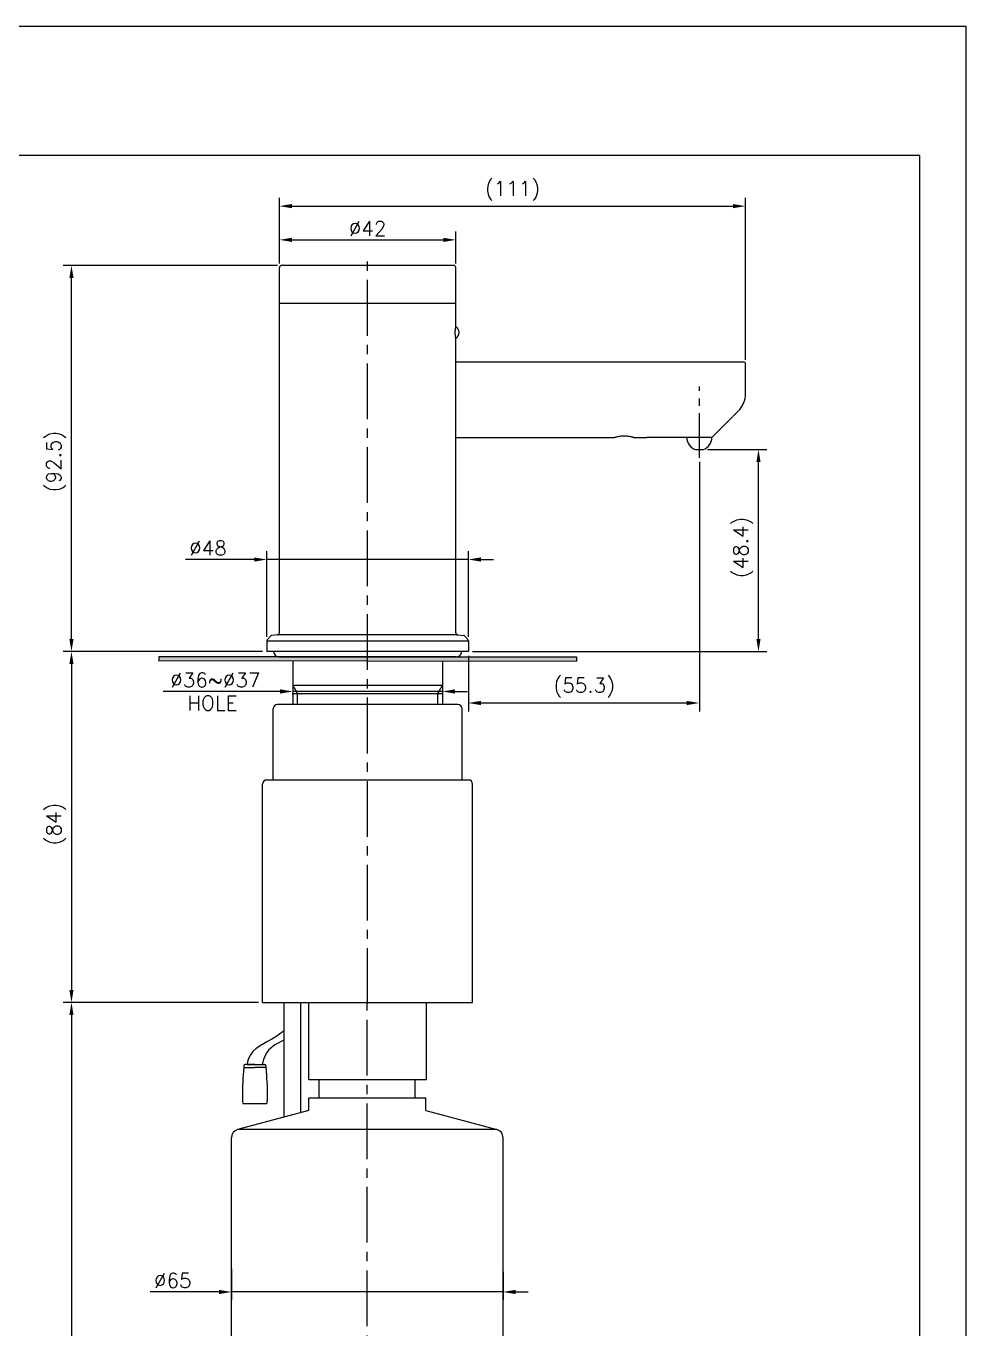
# Model space of a CAD drawing. Extents: x 10151 to 10571, y -5608 to -5014.
# Drawn here: x 10345.6 to 10570.6, y -5325.7 to -5013.7 of the extents above; entities that cross this region are included whole.
import ezdxf

# ---------------------------------------------------------------- set-up
doc = ezdxf.new("R2010")
doc.units = 0
doc.header["$LTSCALE"] = 7
doc.header["$MEASUREMENT"] = 0
doc.linetypes.add('CENTER2', pattern=[28.575, 19.05, -3.175, 3.175, -3.175])
doc.layers.get('0').update_dxf_attribs({"color": 2, "linetype": 'CONTINUOUS'})
doc.layers.get('Defpoints').update_dxf_attribs({"linetype": 'CONTINUOUS'})
for name, color, linetype in [('D', 2, 'CONTINUOUS'), ('DIM', 2, 'CONTINUOUS'), ('DWG', 7, 'CONTINUOUS'), ('중심선', 1, 'CENTER2')]:
    doc.layers.add(name, color=color, linetype=linetype)
doc.styles.add('GHS', font='romans', dxfattribs={"bigfont": 'ghs'})
doc.dimstyles.get("Standard").update_dxf_attribs({"dimtxt": 0.18, "dimasz": 0.18, "dimexe": 0.18, "dimexo": 0.0625, "dimgap": 0.09, "dimtad": 0, "dimtih": 1, "dimtoh": 1, "dimdec": 4, "dimzin": 0, "dimdsep": 46, "dimtxsty": 'Standard', "dimcen": 0.09, "dimadec": 0, "dimazin": 0, "dimtfac": 1, "dimtdec": 4, "dimtofl": 0, "dimtmove": 0, "dimatfit": 3, "dimfxl": 0, "dimtolj": 1, "dimtzin": 0, "dimarcsym": 0})

# ---------------------------------------------------------------- blocks, each defined once
blk = doc.blocks.new('*D0')
at = {"layer": 'D', "ltscale": 0.6}
for p, q in [((10409.43, -5169.54), (10409.43, -5175.07)), ((10445.29, -5169.54), (10445.29, -5175.07)), ((10406.43, -5173.07), (10378.43, -5173.07)), ((10445.29, -5173.07), (10409.43, -5173.07)), ((10448.29, -5173.07), (10451.29, -5173.07))]:
    blk.add_line(p, q, dxfattribs=at)
for points in [[(10406.43, -5172.57), (10406.43, -5173.57), (10409.43, -5173.07)], [(10448.29, -5172.57), (10448.29, -5173.57), (10445.29, -5173.07)]]:
    blk.add_solid(points, dxfattribs=at)
at = {"layer": 'Defpoints', "color": 0, "ltscale": 0.6}
for p in [(10409.43, -5168.54), (10445.29, -5168.54), (10445.29, -5173.07)]:
    blk.add_point(p, dxfattribs=at)
at = {"layer": 'D', "ltscale": 0.6, "insert": (10390.93, -5170.32), "char_height": 3.5, "attachment_point": 5, "style": 'GHS'}
blk.add_mtext('\\A1;%%C36~%%C37', dxfattribs=at)
blk = doc.blocks.new('*D1')
at = {"layer": 'D', "ltscale": 0.6}
for p, q in [((10508.71, -5115.12), (10522.9, -5115.12)), ((10520.9, -5160.51), (10520.9, -5118.12)), ((10452.48, -5163.51), (10522.9, -5163.51))]:
    blk.add_line(p, q, dxfattribs=at)
for points in [[(10520.4, -5118.12), (10521.4, -5118.12), (10520.9, -5115.12)], [(10520.4, -5160.51), (10521.4, -5160.51), (10520.9, -5163.51)]]:
    blk.add_solid(points, dxfattribs=at)
at = {"layer": 'Defpoints', "color": 0, "ltscale": 0.6}
for p in [(10507.71, -5115.12), (10520.9, -5115.12), (10451.48, -5163.51)]:
    blk.add_point(p, dxfattribs=at)
at = {"layer": 'D', "ltscale": 0.6, "insert": (10517.23, -5138.56), "char_height": 3.5, "attachment_point": 5, "rotation": 90, "style": 'GHS'}
blk.add_mtext('\\A1;(48.4)', dxfattribs=at)
blk = doc.blocks.new('*D2')
at = {"layer": 'D', "ltscale": 0.6}
for p, q in [((10506.75, -5118.12), (10506.75, -5177.83)), ((10451.48, -5164.51), (10451.48, -5177.83)), ((10454.48, -5175.83), (10503.75, -5175.83))]:
    blk.add_line(p, q, dxfattribs=at)
for points in [[(10454.48, -5175.33), (10454.48, -5176.33), (10451.48, -5175.83)], [(10503.75, -5175.33), (10503.75, -5176.33), (10506.75, -5175.83)]]:
    blk.add_solid(points, dxfattribs=at)
at = {"layer": 'Defpoints', "color": 0, "ltscale": 0.6}
for p in [(10506.75, -5117.12), (10451.48, -5163.51), (10506.75, -5175.83)]:
    blk.add_point(p, dxfattribs=at)
at = {"layer": 'D', "ltscale": 0.6, "insert": (10479.2, -5172.16), "char_height": 3.5, "attachment_point": 5, "style": 'GHS'}
blk.add_mtext('\\A1;(55.3)', dxfattribs=at)
blk = doc.blocks.new('*D3')
at = {"layer": 'D', "ltscale": 0.6}
for p, q in [((10406.25, -5070.56), (10406.25, -5062.93)), ((10448.46, -5070.56), (10448.46, -5062.93)), ((10409.25, -5064.93), (10445.46, -5064.93))]:
    blk.add_line(p, q, dxfattribs=at)
for points in [[(10409.25, -5064.43), (10409.25, -5065.43), (10406.25, -5064.93)], [(10445.46, -5064.43), (10445.46, -5065.43), (10448.46, -5064.93)]]:
    blk.add_solid(points, dxfattribs=at)
at = {"layer": 'Defpoints', "color": 0, "ltscale": 0.6}
for p in [(10448.46, -5064.93), (10406.25, -5071.56), (10448.46, -5071.56)]:
    blk.add_point(p, dxfattribs=at)
at = {"layer": 'D', "ltscale": 0.6, "insert": (10427.36, -5062.18), "char_height": 3.5, "attachment_point": 5, "style": 'GHS'}
blk.add_mtext('\\A1;%%C42', dxfattribs=at)
blk = doc.blocks.new('*D4')
at = {"layer": 'D', "ltscale": 0.6}
for p, q in [((10405.76, -5071.05), (10354.49, -5071.05)), ((10356.49, -5160.51), (10356.49, -5074.05)), ((10402.24, -5163.51), (10354.49, -5163.51))]:
    blk.add_line(p, q, dxfattribs=at)
for points in [[(10355.99, -5074.05), (10356.99, -5074.05), (10356.49, -5071.05)], [(10355.99, -5160.51), (10356.99, -5160.51), (10356.49, -5163.51)]]:
    blk.add_solid(points, dxfattribs=at)
at = {"layer": 'Defpoints', "color": 0, "ltscale": 0.6}
for p in [(10356.49, -5071.05), (10406.76, -5071.05), (10403.24, -5163.51)]:
    blk.add_point(p, dxfattribs=at)
at = {"layer": 'D', "ltscale": 0.6, "insert": (10352.82, -5117.99), "char_height": 3.5, "attachment_point": 5, "rotation": 90, "style": 'GHS'}
blk.add_mtext('\\A1;(92.5)', dxfattribs=at)
blk = doc.blocks.new('*D5')
at = {"layer": 'D', "ltscale": 0.6}
for p, q in [((10406.25, -5070.56), (10406.25, -5054.85)), ((10409.25, -5056.85), (10514.81, -5056.85)), ((10517.81, -5093.67), (10517.81, -5054.85))]:
    blk.add_line(p, q, dxfattribs=at)
for points in [[(10409.25, -5056.35), (10409.25, -5057.35), (10406.25, -5056.85)], [(10514.81, -5056.35), (10514.81, -5057.35), (10517.81, -5056.85)]]:
    blk.add_solid(points, dxfattribs=at)
at = {"layer": 'Defpoints', "color": 0, "ltscale": 0.6}
for p in [(10517.81, -5056.85), (10406.25, -5071.56), (10517.81, -5094.67)]:
    blk.add_point(p, dxfattribs=at)
at = {"layer": 'D', "ltscale": 0.6, "insert": (10462.03, -5053.18), "char_height": 3.5, "attachment_point": 5, "style": 'GHS'}
blk.add_mtext('\\A1;(111)', dxfattribs=at)
blk = doc.blocks.new('*D7')
at = {"layer": 'D', "ltscale": 0.6}
for p, q in [((10400.24, -5141.47), (10383.74, -5141.47)), ((10403.24, -5159.96), (10403.24, -5139.47)), ((10451.48, -5141.47), (10403.24, -5141.47)), ((10451.48, -5159.96), (10451.48, -5139.47)), ((10454.48, -5141.47), (10457.48, -5141.47))]:
    blk.add_line(p, q, dxfattribs=at)
for points in [[(10400.24, -5140.97), (10400.24, -5141.97), (10403.24, -5141.47)], [(10454.48, -5140.97), (10454.48, -5141.97), (10451.48, -5141.47)]]:
    blk.add_solid(points, dxfattribs=at)
at = {"layer": 'Defpoints', "color": 0, "ltscale": 0.6}
for p in [(10451.48, -5141.47), (10403.24, -5160.96), (10451.48, -5160.96)]:
    blk.add_point(p, dxfattribs=at)
at = {"layer": 'D', "ltscale": 0.6, "insert": (10389.16, -5138.72), "char_height": 3.5, "attachment_point": 5, "style": 'GHS'}
blk.add_mtext('\\A1;%%C48', dxfattribs=at)
blk = doc.blocks.new('*D8')
at = {"layer": 'D', "ltscale": 0.6}
for p, q in [((10401.23, -5247.53), (10354.49, -5247.53)), ((10356.49, -5250.53), (10356.49, -5522.53)), ((10394.45, -5525.53), (10354.49, -5525.53))]:
    blk.add_line(p, q, dxfattribs=at)
for points in [[(10355.99, -5250.53), (10356.99, -5250.53), (10356.49, -5247.53)], [(10355.99, -5522.53), (10356.99, -5522.53), (10356.49, -5525.53)]]:
    blk.add_solid(points, dxfattribs=at)
at = {"layer": 'Defpoints', "color": 0, "ltscale": 0.6}
for p in [(10402.23, -5247.53), (10356.49, -5525.53), (10395.45, -5525.53)]:
    blk.add_point(p, dxfattribs=at)
at = {"layer": 'D', "ltscale": 0.6, "insert": (10352.82, -5394.03), "char_height": 3.5, "attachment_point": 5, "rotation": 90, "style": 'GHS'}
blk.add_mtext('\\A1;(293)', dxfattribs=at)
blk = doc.blocks.new('*D9')
at = {"layer": 'D', "ltscale": 0.6}
for p, q in [((10394.78, -5311.35), (10394.78, -5318.86)), ((10459.78, -5312.05), (10459.78, -5318.86)), ((10391.78, -5316.86), (10375.33, -5316.86)), ((10459.78, -5316.86), (10394.78, -5316.86)), ((10462.78, -5316.86), (10465.78, -5316.86))]:
    blk.add_line(p, q, dxfattribs=at)
for points in [[(10391.78, -5316.36), (10391.78, -5317.36), (10394.78, -5316.86)], [(10462.78, -5316.36), (10462.78, -5317.36), (10459.78, -5316.86)]]:
    blk.add_solid(points, dxfattribs=at)
at = {"layer": 'Defpoints', "color": 0, "ltscale": 0.6}
for p in [(10394.78, -5310.35), (10459.78, -5311.05), (10459.78, -5316.86)]:
    blk.add_point(p, dxfattribs=at)
at = {"layer": 'D', "ltscale": 0.6, "insert": (10380.74, -5314.11), "char_height": 3.5, "attachment_point": 5, "style": 'GHS'}
blk.add_mtext('\\A1;%%C65', dxfattribs=at)
blk = doc.blocks.new('*D6')
at = {"ltscale": 0.6}
for p, q in [((10370.7, -5163.51), (10354.49, -5163.51)), ((10356.49, -5166.51), (10356.49, -5244.53)), ((10401.23, -5247.53), (10354.49, -5247.53))]:
    blk.add_line(p, q, dxfattribs=at)
for points in [[(10355.99, -5166.51), (10356.99, -5166.51), (10356.49, -5163.51)], [(10355.99, -5244.53), (10356.99, -5244.53), (10356.49, -5247.53)]]:
    blk.add_solid(points, dxfattribs=at)
at = {"layer": 'Defpoints', "color": 0, "ltscale": 0.6}
for p in [(10371.7, -5163.51), (10356.49, -5247.53), (10402.23, -5247.53)]:
    blk.add_point(p, dxfattribs=at)
at = {"ltscale": 0.6, "insert": (10352.82, -5204.78), "char_height": 3.5, "attachment_point": 5, "rotation": 90, "style": 'GHS'}
blk.add_mtext('\\A1;(84)', dxfattribs=at)

msp = doc.modelspace()

# ---------------------------------------------------------------- hatches: boundary and pattern name
at = {"ltscale": 0.6}
h = msp.add_hatch(dxfattribs=at)
h.set_pattern_fill('AR-CONC', color=256, scale=0.1)
h.set_pattern_definition([(50, (1543.14924, -204.84193), (0.717260183, -0.062752135), [0.075, -0.825]), (355, (1543.1492, -204.8419), (-0.138751334, 0.752192134), [0.06, -0.66]), (100.4514445, (1543.209, -204.84716), (0.578508847, 0.68943999), [0.06374019, -0.70114211]), (46.1842, (1543.1492, -204.6419), (1.06724133, -0.16551928), [0.1125, -1.2375]), (96.635635, (1543.2382, -204.6557), (0.93466195, 0.9741186), [0.09561034, -1.05171376]), (351.184164, (1543.1492, -204.6419), (0.93466195, 0.9741186), [0.09, -0.99]), (21, (1543.24924, -204.69193), (0.596907052, -0.40261889), [0.075, -0.825]), (326, (1543.2492, -204.6919), (0.24331533, 0.725150045), [0.06, -0.66]), (71.451445, (1543.299, -204.7255), (0.840222377, 0.322531153), [0.06374019, -0.70114211]), (37.5, (1543.14924, -204.84193), (0.012159855, 0.332893854), [0, -0.652, 0, -0.67, 0, -0.6625]), (7.5, (1543.14924, -204.84193), (0.263069537, 0.394411712), [0, -0.382, 0, -0.637, 0, -0.2525]), (327.5, (1542.92624, -204.84193), (0.533822436, -0.022554872), [0, -0.25, 0, -0.78, 0, -1.035]), (317.5, (1542.82624, -204.84193), (0.58318617, 0.100104982), [0, -0.325, 0, -0.518, 0, -0.735])])
h.paths.add_polyline_path([(10477.35867, -5164.77794), (10448.71228, -5164.77195, -0.024349227), (10448.5893, -5164.77794), (10427.35867, -5164.77794), (10427.35867, -5165.76748), (10427.35888, -5165.76748), (10477.35847, -5165.77794)])
h.paths.add_polyline_path([(10427.35867, -5164.76748), (10377.35867, -5164.77794), (10377.35888, -5165.77794), (10427.35867, -5165.76748)])

# ---------------------------------------------------------------- linework, layer by layer
at = {"color": 4}
for p, q in [((10559.55105, -5044.73275), (10184.55105, -5044.73275)), ((10559.55105, -5593.73275), (10559.55105, -5044.73275))]:
    msp.add_line(p, q, dxfattribs=at)
at = {"ltscale": 0.6}
for p, q in [((10427.35867, -5164.76748), (10377.35867, -5164.77794)), ((10377.35867, -5164.77794), (10377.35888, -5165.77794)), ((10427.35888, -5165.76748), (10377.35888, -5165.77794)), ((10427.35847, -5165.76748), (10477.35847, -5165.77794)), ((10427.35867, -5164.76748), (10477.35867, -5164.77794)), ((10477.35867, -5164.77794), (10477.35847, -5165.77794))]:
    msp.add_line(p, q, dxfattribs=at)
at = {"layer": 'D'}
msp.add_lwpolyline([(10150.55105, -5013.73275), (10570.55105, -5013.73275), (10570.55105, -5607.73275), (10150.55105, -5607.73275)], close=True, dxfattribs=at)
at = {"layer": 'DWG', "linetype": 'Continuous'}
for p, q in [((10406.25367, -5159.03255), (10406.25367, -5071.55551)), ((10447.96117, -5071.05301), (10406.75617, -5071.05301)), ((10448.46367, -5085.37422), (10448.46367, -5071.55551)), ((10406.25367, -5080.09801), (10448.46367, -5080.09801)), ((10448.34376, -5087.13301), (10448.44128, -5085.67139)), ((10448.44091, -5088.58958), (10448.34376, -5087.13301)), ((10448.44128, -5085.67139), (10448.45016, -5085.55054)), ((10448.45016, -5085.55054), (10448.46367, -5085.37422)), ((10448.46368, -5088.8918), (10448.46297, -5088.87497)), ((10448.46367, -5097.13276), (10448.46367, -5088.8918)), ((10448.46367, -5094.16801), (10517.30617, -5094.16801)), ((10517.80867, -5101.7203), (10517.80867, -5094.67051)), ((10448.46367, -5159.03255), (10448.46367, -5097.13276)), ((10516.04252, -5105.98417), (10514.77603, -5107.25065)), ((10514.70746, -5107.31922), (10509.76867, -5112.25801)), ((10448.46367, -5112.25801), (10486.35215, -5112.25801)), ((10491.1762, -5112.25801), (10494.14092, -5112.25801)), ((10494.14086, -5112.25801), (10494.21423, -5112.23262)), ((10494.14087, -5112.25801), (10494.29167, -5112.20641)), ((10509.76867, -5112.25801), (10494.29167, -5112.25801)), ((10505.79892, -5115.11785), (10507.70842, -5115.11785)), ((10404.10783, -5159.81327), (10403.37069, -5160.61772)), ((10405.79497, -5159.53314), (10404.43452, -5159.65217)), ((10448.92238, -5159.53314), (10450.28283, -5159.65217)), ((10450.60952, -5159.81327), (10451.34666, -5160.61772)), ((10403.23867, -5160.9572), (10403.23867, -5163.51301)), ((10451.47867, -5160.9572), (10451.47867, -5163.51301)), ((10427.35867, -5163.51301), (10403.23867, -5163.51301)), ((10409.42947, -5164.76748), (10409.42947, -5164.77123)), ((10409.42947, -5165.76373), (10409.42947, -5173.56301)), ((10451.47867, -5163.51301), (10427.35867, -5163.51301)), ((10445.28787, -5164.76748), (10445.28787, -5164.77123)), ((10445.28787, -5165.76373), (10445.28787, -5173.56301)), ((10404.74617, -5194.26954), (10404.74617, -5177.18454)), ((10427.35867, -5176.17954), (10405.75117, -5176.17954)), ((10448.96617, -5176.17954), (10427.35867, -5176.17954)), ((10449.97117, -5194.26954), (10449.97117, -5177.18454)), ((10427.35867, -5194.26954), (10403.23867, -5194.26954)), ((10451.47867, -5194.26954), (10427.35867, -5194.26954)), ((10402.23367, -5247.53454), (10402.23367, -5195.27454)), ((10452.48367, -5247.53454), (10452.48367, -5195.27454)), ((10402.21693, -5247.53454), (10402.21693, -5227.43454)), ((10402.23367, -5227.43454), (10402.21701, -5227.43454)), ((10452.50034, -5227.43454), (10452.48367, -5227.43454)), ((10452.50042, -5247.53454), (10452.50042, -5227.43454)), ((10402.21701, -5247.53454), (10427.35867, -5247.53454)), ((10413.28867, -5266.02301), (10413.28867, -5247.53454)), ((10427.35867, -5247.53454), (10452.48367, -5247.53454)), ((10441.42867, -5266.02301), (10441.42867, -5247.53454)), ((10452.49473, -5247.53454), (10452.50034, -5247.53454)), ((10413.28867, -5266.02301), (10427.27601, -5266.02301)), ((10415.77601, -5270.39271), (10415.77601, -5266.02301)), ((10427.27601, -5266.02301), (10441.42867, -5266.02301)), ((10438.77601, -5270.39271), (10438.77601, -5266.02301)), ((10413.27601, -5273.39271), (10413.27601, -5270.39271)), ((10413.27601, -5270.39271), (10441.27601, -5270.39271)), ((10441.27601, -5273.39271), (10441.27601, -5270.39271)), ((10413.27601, -5273.39271), (10396.25419, -5277.9932)), ((10441.27601, -5273.39271), (10458.29783, -5277.9932)), ((10458.29783, -5277.9932), (10396.25419, -5277.9932)), ((10394.77601, -5297.13286), (10394.77601, -5279.92393)), ((10459.77601, -5296.58514), (10459.77601, -5279.92393)), ((10394.77601, -5332.63162), (10394.77601, -5297.13286)), ((10459.77601, -5332.0839), (10459.77601, -5296.58514))]:
    msp.add_line(p, q, dxfattribs=at)
at = {"layer": 'DWG', "ltscale": 0.6}
for p, q in [((10448.92238, -5159.53314), (10405.79497, -5159.53314)), ((10403.23867, -5160.9572), (10451.47867, -5160.9572)), ((10406.12805, -5164.76748), (10427.35867, -5164.76748)), ((10448.5893, -5164.77794), (10427.35867, -5164.77794)), ((10410.58371, -5173.56301), (10409.42947, -5171.56382)), ((10409.42947, -5171.56382), (10445.28787, -5171.56382)), ((10444.13364, -5173.56301), (10445.28787, -5171.56382)), ((10409.42947, -5173.76), (10409.42947, -5173.56301)), ((10409.42947, -5173.56301), (10445.28787, -5173.56301)), ((10409.42947, -5173.76), (10409.42947, -5176.17954)), ((10410.58371, -5176.17954), (10410.58371, -5173.56301)), ((10444.13364, -5176.17954), (10444.13364, -5173.56301)), ((10445.28787, -5173.56301), (10445.28787, -5176.17954))]:
    msp.add_line(p, q, dxfattribs=at)
at = {"layer": 'DWG'}
for p, q in [((10407.31464, -5247.53454), (10407.31464, -5275.00389)), ((10411.33464, -5247.53454), (10411.33464, -5273.91741)), ((10397.73872, -5262.62639), (10397.73872, -5263.14531)), ((10397.73872, -5263.14531), (10400.36047, -5263.14531)), ((10400.36047, -5262.42639), (10397.93872, -5262.42639)), ((10398.56047, -5262.42639), (10402.16047, -5262.42639)), ((10400.36047, -5262.42639), (10402.78222, -5262.42639)), ((10402.98222, -5263.14531), (10400.36047, -5263.14531)), ((10402.98222, -5262.62639), (10402.98222, -5263.14531)), ((10397.47725, -5271.73624), (10403.24369, -5271.73624))]:
    msp.add_line(p, q, dxfattribs=at)
at = {"layer": 'DWG', "linetype": 'Continuous'}
msp.add_lwpolyline([(10448.46297, -5088.87497), (10448.44992, -5088.71227), (10448.44091, -5088.58958)], dxfattribs=at)
for centre, radius, start, end in [((10406.75617, -5071.55551), 0.5025, 90, 180), ((10447.96117, -5071.55551), 0.5025, 0, 90), ((10447.76017, -5087.13301), 1.5075, 296.5382042, 63.460847), ((10517.30617, -5094.67051), 0.5025, 0, 90), ((10511.77867, -5101.7203), 6.03, 314.9998388, 0), ((10506.75367, -5112.25801), 3.015, 180, 251.5385417), ((10506.75367, -5112.25801), 3.015, 288.4614583, 0), ((10404.47831, -5160.15275), 0.5025, 95, 137.5), ((10405.75117, -5159.03255), 0.5025, 275, 0), ((10448.96617, -5159.03255), 0.5025, 180, 265), ((10450.23903, -5160.15275), 0.5025, 42.5, 85), ((10403.74117, -5160.9572), 0.5025, 137.5, 180), ((10450.97617, -5160.9572), 0.5025, 0, 42.5), ((10405.75117, -5177.18454), 1.005, 90, 180), ((10448.96617, -5177.18454), 1.005, 0, 90), ((10403.23867, -5195.27454), 1.005, 90, 180), ((10451.47867, -5195.27454), 1.005, 0, 90), ((10396.77601, -5279.92393), 2, 105.1240073, 180), ((10457.77601, -5279.92393), 2, 0, 74.8759927)]:
    msp.add_arc(centre, radius, start, end, dxfattribs=at)
at = {"layer": 'DWG'}
for centre, radius, start, end in [((10406.12805, -5163.51301), 1.25447, 180, 270), ((10397.93872, -5262.62639), 0.2, 90, 180), ((10402.78222, -5262.62639), 0.2, 0, 90)]:
    msp.add_arc(centre, radius, start, end, dxfattribs=at)
at = {"layer": 'DWG', "ltscale": 0.6}
msp.add_arc((10448.5893, -5163.51301), 1.26493, 262.6267287, 0, dxfattribs=at)
at = {"layer": 'DWG', "linetype": 'Continuous'}
for points, knots in [([(10486.35218, -5112.258), (10486.35167, -5112.25722), (10486.35852, -5112.25719), (10486.36317, -5112.25343), (10486.37811, -5112.24968), (10486.40493, -5112.24001), (10486.45356, -5112.22453), (10486.52597, -5112.20107), (10486.61919, -5112.17228), (10486.78215, -5112.12391), (10487.03279, -5112.05619), (10487.3868, -5111.97589), (10487.80423, -5111.90395), (10488.27058, -5111.85347), (10488.59673, -5111.84124), (10488.76417, -5111.84139)], [0, 0, 0, 0, 0.001128137, 0.00450999, 0.010138624, 0.018007111, 0.040417563, 0.07157587, 0.111289684, 0.159319069, 0.279075661, 0.427998231, 0.60215422, 0.79566862, 1, 1, 1, 1]), ([(10488.76417, -5111.84139), (10488.93159, -5111.84099), (10489.25766, -5111.8535), (10489.72392, -5111.904), (10490.14126, -5111.97571), (10490.45042, -5112.046), (10490.66342, -5112.1016), (10490.7959, -5112.1387), (10490.90893, -5112.17214), (10491.00209, -5112.2011), (10491.0748, -5112.2242), (10491.12291, -5112.24055), (10491.15056, -5112.249), (10491.16422, -5112.25483), (10491.17123, -5112.25499), (10491.17567, -5112.25878), (10491.17617, -5112.258)], [0, 0, 0, 0, 0.204302013, 0.397728213, 0.571915392, 0.720741079, 0.784465297, 0.840545783, 0.888602267, 0.928331212, 0.959510403, 0.981935327, 0.989821663, 0.995470664, 0.998867321, 1, 1, 1, 1])]:
    msp.add_open_spline(points, degree=3, knots=knots, dxfattribs=at)
at = {"layer": 'DWG', "ltscale": 0.6}
for points, knots in [([(10407.31464, -5254.28358), (10406.99731, -5254.57885), (10404.52574, -5256.61329), (10399.58475, -5258.27879), (10398.64801, -5261.55807), (10398.56047, -5262.42639)], [147.895259108, 147.895259108, 147.895259108, 147.895259108, 149.271493779, 157.822972036, 160.563864624, 160.563864624, 160.563864624, 160.563864624]), ([(10407.31464, -5256.54462), (10405.51728, -5257.4705), (10402.94748, -5258.8554), (10402.34248, -5261.60053), (10402.16047, -5262.42639)], [152.098560247, 152.098560247, 152.098560247, 152.098560247, 157.822972036, 160.286226751, 160.286226751, 160.286226751, 160.286226751])]:
    msp.add_open_spline(points, degree=3, knots=knots, dxfattribs=at)
at = {"layer": 'DWG'}
for points in [[(10397.73872, -5263.14531), (10397.40183, -5269.92762), (10397.47725, -5271.73624)], [(10402.98222, -5263.14531), (10403.31911, -5269.92762), (10403.24369, -5271.73624)]]:
    msp.add_spline(points, degree=3, dxfattribs=at)
at = {"layer": '중심선', "color": 1, "ltscale": 0.1}
for p, q in [((10427.35867, -5247.89153), (10427.35867, -5069.05301)), ((10427.27601, -5545.08605), (10427.27601, -5247.89153))]:
    msp.add_line(p, q, dxfattribs=at)
at = {"layer": '중심선', "color": 1, "ltscale": 0.08}
msp.add_line((10506.75367, -5117.11785), (10506.75367, -5100.01448), dxfattribs=at)

# ---------------------------------------------------------------- texts
at = {"layer": 'DIM', "style": 'GHS'}
msp.add_text('HOLE', height=3.5, dxfattribs=at).set_placement((10384.19859, -5177.5877))

# ---------------------------------------------------------------- dimensions: what is measured, and where the dimension line sits
at = {"ltscale": 0.6}
dim = msp.add_linear_dim(base=(10356.48809, -5247.53454), p1=(10371.70421, -5163.51301), p2=(10402.23367, -5247.53454), angle=90, text='(84)', dimstyle='Standard', override={"dimtxt": 3.5, "dimasz": 3, "dimexe": 2, "dimexo": 1, "dimgap": 1, "dimtad": 1, "dimtih": 0, "dimtoh": 0, "dimzin": 8, "dimtxsty": 'GHS', "dimcen": 2, "dimclrd": 256, "dimclre": 256, "dimclrt": 256, "dimadec": 4, "dimazin": 2, "dimtp": 0.1, "dimtm": 1e-09, "dimtofl": 1, "dimatfit": 0, "dimlwd": 65535, "dimlwe": 65535}, dxfattribs=at)
dim.commit()
dim.dimension.update_dxf_attribs({"geometry": '*D6', "text_midpoint": (10356.48809, -5204.77636), "dimtype": 128})
at = {"layer": 'D', "ltscale": 0.6}
for base, p1, p2, text, picture, middle in [((10517.80867, -5056.85002), (10406.25367, -5071.55551), (10517.80867, -5094.67051), '(111)', '*D5', (10462.03117, -5056.85002)), ((10448.46367, -5064.93323), (10406.25367, -5071.55551), (10448.46367, -5071.55551), '%%C42', '*D3', (10427.35867, -5064.93323)), ((10506.75367, -5175.82914), (10451.47867, -5163.51301), (10506.75367, -5117.11785), '(55.3)', '*D2', (10479.2028, -5175.82914)), ((10451.47867, -5141.47299), (10403.23867, -5160.9572), (10451.47867, -5160.9572), '%%C48', '*D7', (10389.15534, -5141.47299)), ((10445.28787, -5173.06759), (10409.42947, -5168.53801), (10445.28787, -5168.53801), '%%C36~%%C37', '*D0', (10390.92947, -5173.06759)), ((10459.77601, -5316.85506), (10394.77601, -5310.34894), (10459.77601, -5311.04602), '%%C<>', '*D9', (10380.7445, -5316.85506))]:
    dim = msp.add_linear_dim(base=base, p1=p1, p2=p2, text=text, dimstyle='Standard', override={"dimtxt": 3.5, "dimasz": 3, "dimexe": 2, "dimexo": 1, "dimgap": 1, "dimtad": 1, "dimtih": 0, "dimtoh": 0, "dimzin": 8, "dimtxsty": 'GHS', "dimcen": 2, "dimclrd": 256, "dimclre": 256, "dimclrt": 256, "dimadec": 4, "dimazin": 2, "dimtp": 0.1, "dimtm": 1e-09, "dimtofl": 1, "dimatfit": 0, "dimlwd": 65535, "dimlwe": 65535}, dxfattribs=at)
    dim.commit()
    dim.dimension.update_dxf_attribs({"geometry": picture, "text_midpoint": middle, "dimtype": 128})
for base, p1, p2, text, picture, middle in [((10356.48809, -5071.05301), (10403.23867, -5163.51301), (10406.75617, -5071.05301), '(92.5)', '*D4', (10356.48809, -5117.99373)), ((10520.89814, -5115.11785), (10451.47867, -5163.51301), (10507.70842, -5115.11785), '(48.4)', '*D1', (10520.89814, -5138.55568)), ((10356.48809, -5525.53454), (10402.23367, -5247.53454), (10395.44596, -5525.53454), '(293)', '*D8', (10356.48809, -5394.03454))]:
    dim = msp.add_linear_dim(base=base, p1=p1, p2=p2, angle=90, text=text, dimstyle='Standard', override={"dimtxt": 3.5, "dimasz": 3, "dimexe": 2, "dimexo": 1, "dimgap": 1, "dimtad": 1, "dimtih": 0, "dimtoh": 0, "dimzin": 8, "dimtxsty": 'GHS', "dimcen": 2, "dimclrd": 256, "dimclre": 256, "dimclrt": 256, "dimadec": 4, "dimazin": 2, "dimtp": 0.1, "dimtm": 1e-09, "dimtofl": 1, "dimatfit": 0, "dimlwd": 65535, "dimlwe": 65535}, dxfattribs=at)
    dim.commit()
    dim.dimension.update_dxf_attribs({"geometry": picture, "text_midpoint": middle, "dimtype": 128})

doc.saveas('drawing.dxf')
